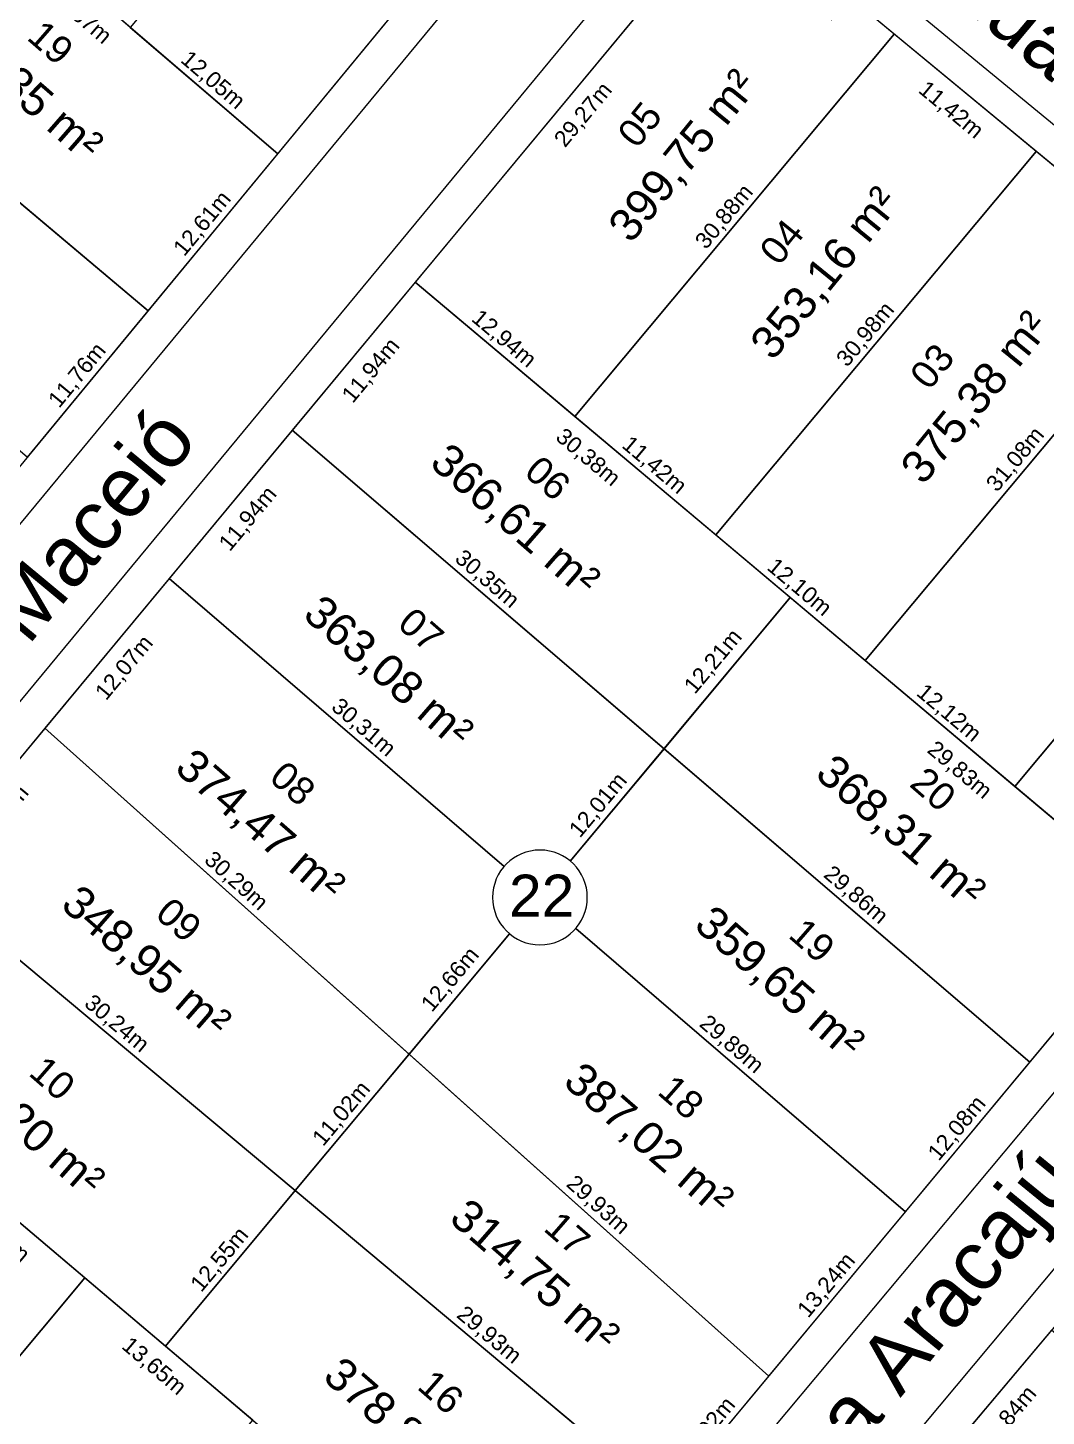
# Model space of a CAD drawing. Header units: metres. Extents: x 3808 to 8215, y 2374 to 6187.
# Drawn here: x 5302.7 to 5365.8, y 3416.1 to 3502.2 of the extents above; entities that cross this region are included whole.
import ezdxf

# ---------------------------------------------------------------- set-up
doc = ezdxf.new("R2010")
doc.units = ezdxf.units.M
for name, color, linetype in [('Areas Lotes', 1, 'Continuous'), ('Calçada', 8, 'Continuous'), ('COTAS', 7, 'Continuous'), ('Lote', 7, 'Continuous'), ('Nome das Ruas', 7, 'Continuous'), ('Nº Lote', 7, 'Continuous'), ('Nº. quadra', 7, 'Continuous'), ('quadras', 7, 'Continuous')]:
    doc.layers.add(name, color=color, linetype=linetype)
doc.styles.add('Arial', font='arial.ttf')
doc.dimstyles.new('Copy(2) of ISO-25', dxfattribs={"dimtxt": 1, "dimasz": 2.5, "dimexe": 1.25, "dimexo": 0.625, "dimgap": 0.2, "dimtad": 1, "dimtoh": 1, "dimlfac": 1, "dimzin": 1, "dimtxsty": 'Arial', "dimblk": 'NONE', "dimcen": 0, "dimse1": 1, "dimse2": 1, "dimsd1": 1, "dimsd2": 1, "dimclrt": 256, "dimaunit": 1, "dimadec": 3, "dimazin": 0, "dimtfac": 1, "dimtmove": 0, "dimatfit": 3, "dimldrblk": 'NONE', "dimfxl": 1, "dimtolj": 1, "dimtzin": 0, "dimarcsym": 0})

# ---------------------------------------------------------------- blocks, each defined once
blk = doc.blocks.new('*D1334')
at = {"layer": 'Defpoints', "color": 0, "linetype": 'Continuous', "transparency": 16777216}
for p in [(5366.167, 3421.462), (5367.916, 3419.992), (5358.548, 3412.399)]:
    blk.add_point(p, dxfattribs=at)
at = {"layer": 'COTAS', "linetype": 'Continuous', "lineweight": 5, "transparency": 16777216, "insert": (5363.493, 3415.976), "char_height": 1, "attachment_point": 5, "rotation": 49.95043, "style": 'Arial'}
blk.add_mtext('\\A1;11,84m', dxfattribs=at)
blk = doc.blocks.new('_None')
blk = doc.blocks.new('*D1385')
at = {"layer": 'Defpoints', "color": 0, "linetype": 'Continuous', "transparency": 16777216}
for p in [(5348.646, 3418.611), (5348.646, 3418.611), (5342.243, 3410.91)]:
    blk.add_point(p, dxfattribs=at)
at = {"layer": 'COTAS', "linetype": 'Continuous', "lineweight": 5, "transparency": 16777216, "insert": (5344.828, 3415.273), "char_height": 1, "attachment_point": 5, "rotation": 50.26206, "style": 'Arial'}
blk.add_mtext('\\A1;10,02m', dxfattribs=at)
blk = doc.blocks.new('*D1386')
at = {"layer": 'Defpoints', "color": 0, "linetype": 'Continuous', "transparency": 16777216}
for p in [(5357.107, 3428.79), (5357.107, 3428.79), (5348.646, 3418.611)]:
    blk.add_point(p, dxfattribs=at)
at = {"layer": 'COTAS', "linetype": 'Continuous', "lineweight": 5, "transparency": 16777216, "insert": (5352.26, 3424.213), "char_height": 1, "attachment_point": 5, "rotation": 50.26206, "style": 'Arial'}
blk.add_mtext('\\A1;13,24m', dxfattribs=at)
blk = doc.blocks.new('*D1387')
at = {"layer": 'Defpoints', "color": 0, "linetype": 'Continuous', "transparency": 16777216}
for p in [(5364.827, 3438.076), (5364.827, 3438.076), (5357.107, 3428.79)]:
    blk.add_point(p, dxfattribs=at)
at = {"layer": 'COTAS', "linetype": 'Continuous', "lineweight": 5, "transparency": 16777216, "insert": (5360.351, 3433.945), "char_height": 1, "attachment_point": 5, "rotation": 50.26206, "style": 'Arial'}
blk.add_mtext('\\A1;12,08m', dxfattribs=at)
blk = doc.blocks.new('*D1388')
at = {"layer": 'Defpoints', "color": 0, "linetype": 'Continuous', "transparency": 16777216}
for p in [(5372.802, 3447.669), (5372.802, 3447.669), (5364.827, 3438.076)]:
    blk.add_point(p, dxfattribs=at)
at = {"layer": 'COTAS', "linetype": 'Continuous', "lineweight": 5, "transparency": 16777216, "insert": (5368.199, 3443.384), "char_height": 1, "attachment_point": 5, "rotation": 50.26206, "style": 'Arial'}
blk.add_mtext('\\A1;12,48m', dxfattribs=at)
blk = doc.blocks.new('*D1392')
at = {"layer": 'Defpoints', "color": 0, "linetype": 'Continuous', "transparency": 16777216}
for p in [(5303.767, 3458.769), (5305.494, 3457.335), (5296.075, 3449.502)]:
    blk.add_point(p, dxfattribs=at)
at = {"layer": 'COTAS', "linetype": 'Continuous', "lineweight": 5, "transparency": 16777216, "insert": (5301.032, 3453.214), "char_height": 1, "attachment_point": 5, "rotation": 50.30406, "style": 'Arial'}
blk.add_mtext('\\A1;12,04m', dxfattribs=at)
blk = doc.blocks.new('*D1393')
at = {"layer": 'Defpoints', "color": 0, "linetype": 'Continuous', "transparency": 16777216}
for p in [(5311.476, 3468.055), (5313.202, 3466.622), (5303.767, 3458.769)]:
    blk.add_point(p, dxfattribs=at)
at = {"layer": 'COTAS', "linetype": 'Continuous', "lineweight": 5, "transparency": 16777216, "insert": (5308.732, 3462.49), "char_height": 1, "attachment_point": 5, "rotation": 50.30406, "style": 'Arial'}
blk.add_mtext('\\A1;12,07m', dxfattribs=at)
blk = doc.blocks.new('*D1394')
at = {"layer": 'Defpoints', "color": 0, "linetype": 'Continuous', "transparency": 16777216}
for p in [(5319.1, 3477.24), (5320.827, 3475.807), (5311.476, 3468.055)]:
    blk.add_point(p, dxfattribs=at)
at = {"layer": 'COTAS', "linetype": 'Continuous', "lineweight": 5, "transparency": 16777216, "insert": (5316.398, 3471.726), "char_height": 1, "attachment_point": 5, "rotation": 50.30406, "style": 'Arial'}
blk.add_mtext('\\A1;11,94m', dxfattribs=at)
blk = doc.blocks.new('*D1395')
at = {"layer": 'Defpoints', "color": 0, "linetype": 'Continuous', "transparency": 16777216}
for p in [(5326.726, 3486.426), (5328.452, 3484.993), (5319.1, 3477.24)]:
    blk.add_point(p, dxfattribs=at)
at = {"layer": 'COTAS', "linetype": 'Continuous', "lineweight": 5, "transparency": 16777216, "insert": (5324.023, 3480.912), "char_height": 1, "attachment_point": 5, "rotation": 50.30406, "style": 'Arial'}
blk.add_mtext('\\A1;11,94m', dxfattribs=at)
blk = doc.blocks.new('*D1396')
at = {"layer": 'Defpoints', "color": 0, "linetype": 'Continuous', "transparency": 16777216}
for p in [(5345.423, 3508.95), (5347.15, 3507.517), (5326.726, 3486.426)]:
    blk.add_point(p, dxfattribs=at)
at = {"layer": 'COTAS', "linetype": 'Continuous', "lineweight": 5, "transparency": 16777216, "insert": (5337.185, 3496.767), "char_height": 1, "attachment_point": 5, "rotation": 50.30406, "style": 'Arial'}
blk.add_mtext('\\A1;29,27m', dxfattribs=at)
blk = doc.blocks.new('*D1397')
at = {"layer": 'Defpoints', "color": 0, "linetype": 'Continuous', "transparency": 16777216}
for p in [(5347.533, 3509.148), (5356.422, 3501.801), (5354.996, 3500.076)]:
    blk.add_point(p, dxfattribs=at)
at = {"layer": 'COTAS', "linetype": 'Continuous', "lineweight": 5, "transparency": 16777216, "insert": (5351.062, 3504.367), "char_height": 1, "attachment_point": 5, "rotation": 320.42441, "style": 'Arial'}
blk.add_mtext('\\A1;11,53m', dxfattribs=at)
blk = doc.blocks.new('*D1398')
at = {"layer": 'Defpoints', "color": 0, "linetype": 'Continuous', "transparency": 16777216}
for p in [(5356.422, 3501.801), (5365.223, 3494.527), (5363.797, 3492.802)]:
    blk.add_point(p, dxfattribs=at)
at = {"layer": 'COTAS', "linetype": 'Continuous', "lineweight": 5, "transparency": 16777216, "insert": (5359.907, 3497.056), "char_height": 1, "attachment_point": 5, "rotation": 320.42441, "style": 'Arial'}
blk.add_mtext('\\A1;11,42m', dxfattribs=at)
blk = doc.blocks.new('*D1399')
at = {"layer": 'Defpoints', "color": 0, "linetype": 'Continuous', "transparency": 16777216}
for p in [(5365.223, 3494.527), (5374.547, 3486.82), (5373.121, 3485.095)]:
    blk.add_point(p, dxfattribs=at)
at = {"layer": 'COTAS', "linetype": 'Continuous', "lineweight": 5, "transparency": 16777216, "insert": (5368.969, 3489.566), "char_height": 1, "attachment_point": 5, "rotation": 320.42441, "style": 'Arial'}
blk.add_mtext('\\A1;12,10m', dxfattribs=at)
blk = doc.blocks.new('*D1403')
at = {"layer": 'Defpoints', "color": 0, "linetype": 'Continuous', "transparency": 16777216}
for p in [(5306.238, 3424.708), (5306.238, 3424.708), (5286.955, 3401.618)]:
    blk.add_point(p, dxfattribs=at)
at = {"layer": 'COTAS', "linetype": 'Continuous', "lineweight": 5, "transparency": 16777216, "insert": (5295.981, 3413.677), "char_height": 1, "attachment_point": 5, "rotation": 50.13455, "style": 'Arial'}
blk.add_mtext('\\A1;30,08m', dxfattribs=at)
blk = doc.blocks.new('*D1407')
at = {"layer": 'Defpoints', "color": 0, "linetype": 'Continuous', "transparency": 16777216}
for p in [(5297.235, 3432.337), (5306.238, 3424.708), (5304.777, 3422.985)]:
    blk.add_point(p, dxfattribs=at)
at = {"layer": 'COTAS', "linetype": 'Continuous', "lineweight": 5, "transparency": 16777216, "insert": (5300.794, 3427.41), "char_height": 1, "attachment_point": 5, "rotation": 319.7238, "style": 'Arial'}
blk.add_mtext('\\A1;11,80m', dxfattribs=at)
blk = doc.blocks.new('*D1408')
at = {"layer": 'Defpoints', "color": 0, "linetype": 'Continuous', "transparency": 16777216}
for p in [(5306.238, 3424.708), (5316.649, 3415.886), (5315.189, 3414.163)]:
    blk.add_point(p, dxfattribs=at)
at = {"layer": 'COTAS', "linetype": 'Continuous', "lineweight": 5, "transparency": 16777216, "insert": (5310.501, 3419.185), "char_height": 1, "attachment_point": 5, "rotation": 319.7238, "style": 'Arial'}
blk.add_mtext('\\A1;13,65m', dxfattribs=at)
blk = doc.blocks.new('*D1411')
at = {"layer": 'Defpoints', "color": 0, "linetype": 'Continuous', "transparency": 16777216}
for p in [(5319.277, 3430.108), (5319.277, 3430.108), (5311.233, 3420.476)]:
    blk.add_point(p, dxfattribs=at)
at = {"layer": 'COTAS', "linetype": 'Continuous', "lineweight": 5, "transparency": 16777216, "insert": (5314.64, 3425.805), "char_height": 1, "attachment_point": 5, "rotation": 50.13455, "style": 'Arial'}
blk.add_mtext('\\A1;12,55m', dxfattribs=at)
blk = doc.blocks.new('*D1412')
at = {"layer": 'Defpoints', "color": 0, "linetype": 'Continuous', "transparency": 16777216}
for p in [(5326.342, 3438.569), (5326.342, 3438.569), (5319.277, 3430.108)]:
    blk.add_point(p, dxfattribs=at)
at = {"layer": 'COTAS', "linetype": 'Continuous', "lineweight": 5, "transparency": 16777216, "insert": (5322.195, 3434.852), "char_height": 1, "attachment_point": 5, "rotation": 50.13455, "style": 'Arial'}
blk.add_mtext('\\A1;11,02m', dxfattribs=at)
blk = doc.blocks.new('*D1413')
at = {"layer": 'Defpoints', "color": 0, "linetype": 'Continuous', "transparency": 16777216}
for p in [(5333.608, 3447.507), (5333.608, 3447.507), (5325.495, 3437.793)]:
    blk.add_point(p, dxfattribs=at)
at = {"layer": 'COTAS', "linetype": 'Continuous', "lineweight": 5, "transparency": 16777216, "insert": (5328.937, 3443.163), "char_height": 1, "attachment_point": 5, "rotation": 50.13455, "style": 'Arial'}
blk.add_mtext('\\A1;12,66m', dxfattribs=at)
blk = doc.blocks.new('*D1414')
at = {"layer": 'Defpoints', "color": 0, "linetype": 'Continuous', "transparency": 16777216}
for p in [(5342.574, 3458.062), (5342.574, 3458.062), (5334.878, 3448.846)]:
    blk.add_point(p, dxfattribs=at)
at = {"layer": 'COTAS', "linetype": 'Continuous', "lineweight": 5, "transparency": 16777216, "insert": (5338.111, 3453.968), "char_height": 1, "attachment_point": 5, "rotation": 50.13455, "style": 'Arial'}
blk.add_mtext('\\A1;12,01m', dxfattribs=at)
blk = doc.blocks.new('*D1415')
at = {"layer": 'Defpoints', "color": 0, "linetype": 'Continuous', "transparency": 16777216}
for p in [(5349.764, 3467.047), (5349.976, 3466.869), (5342.15, 3457.498)]:
    blk.add_point(p, dxfattribs=at)
at = {"layer": 'COTAS', "linetype": 'Continuous', "lineweight": 5, "transparency": 16777216, "insert": (5345.236, 3462.875), "char_height": 1, "attachment_point": 5, "rotation": 50.13455, "style": 'Arial'}
blk.add_mtext('\\A1;12,21m', dxfattribs=at)
blk = doc.blocks.new('*D1416')
at = {"layer": 'Defpoints', "color": 0, "linetype": 'Continuous', "transparency": 16777216}
for p in [(5288.189, 3440.002), (5311.233, 3420.476), (5311.233, 3420.476)]:
    blk.add_point(p, dxfattribs=at)
at = {"layer": 'COTAS', "linetype": 'Continuous', "lineweight": 5, "transparency": 16777216, "insert": (5300.229, 3430.85), "char_height": 1, "attachment_point": 5, "rotation": 319.7238, "style": 'Arial'}
blk.add_mtext('\\A1;30,20m', dxfattribs=at)
blk = doc.blocks.new('*D1417')
at = {"layer": 'Defpoints', "color": 0, "linetype": 'Continuous', "transparency": 16777216}
for p in [(5311.233, 3420.476), (5334.092, 3401.106), (5334.092, 3401.106)]:
    blk.add_point(p, dxfattribs=at)
at = {"layer": 'COTAS', "linetype": 'Continuous', "lineweight": 5, "transparency": 16777216, "insert": (5323.18, 3411.402), "char_height": 1, "attachment_point": 5, "rotation": 319.7238, "style": 'Arial'}
blk.add_mtext('\\A1;29,96m', dxfattribs=at)
blk = doc.blocks.new('*D1418')
at = {"layer": 'Defpoints', "color": 0, "linetype": 'Continuous', "transparency": 16777216}
for p in [(5296.075, 3449.502), (5319.277, 3430.108), (5319.277, 3430.108)]:
    blk.add_point(p, dxfattribs=at)
at = {"layer": 'COTAS', "linetype": 'Continuous', "lineweight": 5, "transparency": 16777216, "insert": (5308.19, 3440.42), "char_height": 1, "attachment_point": 5, "rotation": 320.10745, "style": 'Arial'}
blk.add_mtext('\\A1;30,24m', dxfattribs=at)
blk = doc.blocks.new('*D1419')
at = {"layer": 'Defpoints', "color": 0, "linetype": 'Continuous', "transparency": 16777216}
for p in [(5319.277, 3430.108), (5342.243, 3410.91), (5342.243, 3410.91)]:
    blk.add_point(p, dxfattribs=at)
at = {"layer": 'COTAS', "linetype": 'Continuous', "lineweight": 5, "transparency": 16777216, "insert": (5331.274, 3421.123), "char_height": 1, "attachment_point": 5, "rotation": 320.10745, "style": 'Arial'}
blk.add_mtext('\\A1;29,93m', dxfattribs=at)
blk = doc.blocks.new('*D1420')
at = {"layer": 'Defpoints', "color": 0, "linetype": 'Continuous', "transparency": 16777216}
for p in [(5303.767, 3458.769), (5326.342, 3438.569), (5326.342, 3438.569)]:
    blk.add_point(p, dxfattribs=at)
at = {"layer": 'COTAS', "linetype": 'Continuous', "lineweight": 5, "transparency": 16777216, "insert": (5315.589, 3449.265), "char_height": 1, "attachment_point": 5, "rotation": 318.17772, "style": 'Arial'}
blk.add_mtext('\\A1;30,29m', dxfattribs=at)
blk = doc.blocks.new('*D1421')
at = {"layer": 'Defpoints', "color": 0, "linetype": 'Continuous', "transparency": 16777216}
for p in [(5326.342, 3438.569), (5348.646, 3418.611), (5348.646, 3418.611)]:
    blk.add_point(p, dxfattribs=at)
at = {"layer": 'COTAS', "linetype": 'Continuous', "lineweight": 5, "transparency": 16777216, "insert": (5338.028, 3429.187), "char_height": 1, "attachment_point": 5, "rotation": 318.17772, "style": 'Arial'}
blk.add_mtext('\\A1;29,93m', dxfattribs=at)
blk = doc.blocks.new('*D1422')
at = {"layer": 'Defpoints', "color": 0, "linetype": 'Continuous', "transparency": 16777216}
for p in [(5311.476, 3468.055), (5334.454, 3448.282), (5334.454, 3448.282)]:
    blk.add_point(p, dxfattribs=at)
at = {"layer": 'COTAS', "linetype": 'Continuous', "lineweight": 5, "transparency": 16777216, "insert": (5323.487, 3458.776), "char_height": 1, "attachment_point": 5, "rotation": 319.28828, "style": 'Arial'}
blk.add_mtext('\\A1;30,31m', dxfattribs=at)
blk = doc.blocks.new('*D1423')
at = {"layer": 'Defpoints', "color": 0, "linetype": 'Continuous', "transparency": 16777216}
for p in [(5334.454, 3448.282), (5357.107, 3428.79), (5357.107, 3428.79)]:
    blk.add_point(p, dxfattribs=at)
at = {"layer": 'COTAS', "linetype": 'Continuous', "lineweight": 5, "transparency": 16777216, "insert": (5346.303, 3439.143), "char_height": 1, "attachment_point": 5, "rotation": 319.28828, "style": 'Arial'}
blk.add_mtext('\\A1;29,89m', dxfattribs=at)
blk = doc.blocks.new('*D1424')
at = {"layer": 'Defpoints', "color": 0, "linetype": 'Continuous', "transparency": 16777216}
for p in [(5319.1, 3477.24), (5342.15, 3457.498), (5342.15, 3457.498)]:
    blk.add_point(p, dxfattribs=at)
at = {"layer": 'COTAS', "linetype": 'Continuous', "lineweight": 5, "transparency": 16777216, "insert": (5331.146, 3467.977), "char_height": 1, "attachment_point": 5, "rotation": 319.42027, "style": 'Arial'}
blk.add_mtext('\\A1;30,35m', dxfattribs=at)
blk = doc.blocks.new('*D1425')
at = {"layer": 'Defpoints', "color": 0, "linetype": 'Continuous', "transparency": 16777216}
for p in [(5342.15, 3457.498), (5364.827, 3438.076), (5364.827, 3438.076)]:
    blk.add_point(p, dxfattribs=at)
at = {"layer": 'COTAS', "linetype": 'Continuous', "lineweight": 5, "transparency": 16777216, "insert": (5354.01, 3448.395), "char_height": 1, "attachment_point": 5, "rotation": 319.42027, "style": 'Arial'}
blk.add_mtext('\\A1;29,86m', dxfattribs=at)
blk = doc.blocks.new('*D1426')
at = {"layer": 'Defpoints', "color": 0, "linetype": 'Continuous', "transparency": 16777216}
for p in [(5326.726, 3486.426), (5349.976, 3466.869), (5348.51, 3465.127)]:
    blk.add_point(p, dxfattribs=at)
at = {"layer": 'COTAS', "linetype": 'Continuous', "lineweight": 5, "transparency": 16777216, "insert": (5337.401, 3475.518), "char_height": 1, "attachment_point": 5, "rotation": 319.93142, "style": 'Arial'}
blk.add_mtext('\\A1;30,38m', dxfattribs=at)
blk = doc.blocks.new('*D1427')
at = {"layer": 'Defpoints', "color": 0, "linetype": 'Continuous', "transparency": 16777216}
for p in [(5349.976, 3466.869), (5372.802, 3447.669), (5371.337, 3445.926)]:
    blk.add_point(p, dxfattribs=at)
at = {"layer": 'COTAS', "linetype": 'Continuous', "lineweight": 5, "transparency": 16777216, "insert": (5360.439, 3456.139), "char_height": 1, "attachment_point": 5, "rotation": 319.93142, "style": 'Arial'}
blk.add_mtext('\\A1;29,83m', dxfattribs=at)
blk = doc.blocks.new('*D1428')
at = {"layer": 'Defpoints', "color": 0, "linetype": 'Continuous', "transparency": 16777216}
for p in [(5326.726, 3486.426), (5336.627, 3478.098), (5336.627, 3478.098)]:
    blk.add_point(p, dxfattribs=at)
at = {"layer": 'COTAS', "linetype": 'Continuous', "lineweight": 5, "transparency": 16777216, "insert": (5332.192, 3482.875), "char_height": 1, "attachment_point": 5, "rotation": 319.93142, "style": 'Arial'}
blk.add_mtext('\\A1;12,94m', dxfattribs=at)
blk = doc.blocks.new('*D1429')
at = {"layer": 'Defpoints', "color": 0, "linetype": 'Continuous', "transparency": 16777216}
for p in [(5336.627, 3478.098), (5345.365, 3470.748), (5345.365, 3470.748)]:
    blk.add_point(p, dxfattribs=at)
at = {"layer": 'COTAS', "linetype": 'Continuous', "lineweight": 5, "transparency": 16777216, "insert": (5341.512, 3475.036), "char_height": 1, "attachment_point": 5, "rotation": 319.93142, "style": 'Arial'}
blk.add_mtext('\\A1;11,42m', dxfattribs=at)
blk = doc.blocks.new('*D1430')
at = {"layer": 'Defpoints', "color": 0, "linetype": 'Continuous', "transparency": 16777216}
for p in [(5345.365, 3470.748), (5354.622, 3462.961), (5354.622, 3462.961)]:
    blk.add_point(p, dxfattribs=at)
at = {"layer": 'COTAS', "linetype": 'Continuous', "lineweight": 5, "transparency": 16777216, "insert": (5350.509, 3467.468), "char_height": 1, "attachment_point": 5, "rotation": 319.93142, "style": 'Arial'}
blk.add_mtext('\\A1;12,10m', dxfattribs=at)
blk = doc.blocks.new('*D1431')
at = {"layer": 'Defpoints', "color": 0, "linetype": 'Continuous', "transparency": 16777216}
for p in [(5354.622, 3462.961), (5363.897, 3455.16), (5363.897, 3455.16)]:
    blk.add_point(p, dxfattribs=at)
at = {"layer": 'COTAS', "linetype": 'Continuous', "lineweight": 5, "transparency": 16777216, "insert": (5359.775, 3459.674), "char_height": 1, "attachment_point": 5, "rotation": 319.93142, "style": 'Arial'}
blk.add_mtext('\\A1;12,12m', dxfattribs=at)
blk = doc.blocks.new('*D1432')
at = {"layer": 'Defpoints', "color": 0, "linetype": 'Continuous', "transparency": 16777216}
for p in [(5363.897, 3455.16), (5372.802, 3447.669), (5372.802, 3447.669)]:
    blk.add_point(p, dxfattribs=at)
at = {"layer": 'COTAS', "linetype": 'Continuous', "lineweight": 5, "transparency": 16777216, "insert": (5368.865, 3452.028), "char_height": 1, "attachment_point": 5, "rotation": 319.93142, "style": 'Arial'}
blk.add_mtext('\\A1;11,64m', dxfattribs=at)
blk = doc.blocks.new('*D1433')
at = {"layer": 'Defpoints', "color": 0, "linetype": 'Continuous', "transparency": 16777216}
for p in [(5356.422, 3501.801), (5356.422, 3501.801), (5336.663, 3478.068)]:
    blk.add_point(p, dxfattribs=at)
at = {"layer": 'COTAS', "linetype": 'Continuous', "lineweight": 5, "transparency": 16777216, "insert": (5345.927, 3490.447), "char_height": 1, "attachment_point": 5, "rotation": 50.22185, "style": 'Arial'}
blk.add_mtext('\\A1;30,88m', dxfattribs=at)
blk = doc.blocks.new('*D1434')
at = {"layer": 'Defpoints', "color": 0, "linetype": 'Continuous', "transparency": 16777216}
for p in [(5365.223, 3494.527), (5365.223, 3494.527), (5345.365, 3470.748)]:
    blk.add_point(p, dxfattribs=at)
at = {"layer": 'COTAS', "linetype": 'Continuous', "lineweight": 5, "transparency": 16777216, "insert": (5354.679, 3483.151), "char_height": 1, "attachment_point": 5, "rotation": 50.13455, "style": 'Arial'}
blk.add_mtext('\\A1;30,98m', dxfattribs=at)
blk = doc.blocks.new('*D1435')
at = {"layer": 'Defpoints', "color": 0, "linetype": 'Continuous', "transparency": 16777216}
for p in [(5374.547, 3486.82), (5374.547, 3486.82), (5354.622, 3462.961)]:
    blk.add_point(p, dxfattribs=at)
at = {"layer": 'COTAS', "linetype": 'Continuous', "lineweight": 5, "transparency": 16777216, "insert": (5363.97, 3475.404), "char_height": 1, "attachment_point": 5, "rotation": 50.13455, "style": 'Arial'}
blk.add_mtext('\\A1;31,08m', dxfattribs=at)
blk = doc.blocks.new('*D1436')
at = {"layer": 'Defpoints', "color": 0, "linetype": 'Continuous', "transparency": 16777216}
for p in [(5383.888, 3479.099), (5383.888, 3479.099), (5363.897, 3455.16)]:
    blk.add_point(p, dxfattribs=at)
at = {"layer": 'COTAS', "linetype": 'Continuous', "lineweight": 5, "transparency": 16777216, "insert": (5373.277, 3467.643), "char_height": 1, "attachment_point": 5, "rotation": 50.13455, "style": 'Arial'}
blk.add_mtext('\\A1;31,19m', dxfattribs=at)
blk = doc.blocks.new('*D1446')
at = {"layer": 'Defpoints', "color": 0, "linetype": 'Continuous', "transparency": 16777216}
for p in [(5310.175, 3484.644), (5310.175, 3484.644), (5302.694, 3475.572)]:
    blk.add_point(p, dxfattribs=at)
at = {"layer": 'COTAS', "linetype": 'Continuous', "lineweight": 5, "transparency": 16777216, "insert": (5305.817, 3480.617), "char_height": 1, "attachment_point": 5, "rotation": 50.48998, "style": 'Arial'}
blk.add_mtext('\\A1;11,76m', dxfattribs=at)
blk = doc.blocks.new('*D1447')
at = {"layer": 'Defpoints', "color": 0, "linetype": 'Continuous', "transparency": 16777216}
for p in [(5318.2, 3494.375), (5318.2, 3494.375), (5310.175, 3484.644)]:
    blk.add_point(p, dxfattribs=at)
at = {"layer": 'COTAS', "linetype": 'Continuous', "lineweight": 5, "transparency": 16777216, "insert": (5313.57, 3490.019), "char_height": 1, "attachment_point": 5, "rotation": 50.48998, "style": 'Arial'}
blk.add_mtext('\\A1;12,61m', dxfattribs=at)
blk = doc.blocks.new('*D1448')
at = {"layer": 'Defpoints', "color": 0, "linetype": 'Continuous', "transparency": 16777216}
for p in [(5336.56, 3516.64), (5336.56, 3516.64), (5318.2, 3494.375)]:
    blk.add_point(p, dxfattribs=at)
at = {"layer": 'COTAS', "linetype": 'Continuous', "lineweight": 5, "transparency": 16777216, "insert": (5326.762, 3506.017), "char_height": 1, "attachment_point": 5, "rotation": 50.48998, "style": 'Arial'}
blk.add_mtext('\\A1;28,86m', dxfattribs=at)
blk = doc.blocks.new('*D1483')
at = {"layer": 'Defpoints', "color": 0, "linetype": 'Continuous', "transparency": 16777216}
for p in [(5287.254, 3503.933), (5310.175, 3484.644), (5310.175, 3484.644)]:
    blk.add_point(p, dxfattribs=at)
at = {"layer": 'COTAS', "linetype": 'Continuous', "lineweight": 5, "transparency": 16777216, "insert": (5299.23, 3494.901), "char_height": 1, "attachment_point": 5, "rotation": 319.91793, "style": 'Arial'}
blk.add_mtext('\\A1;29,96m', dxfattribs=at)
blk = doc.blocks.new('*D1488')
at = {"layer": 'Defpoints', "color": 0, "linetype": 'Continuous', "transparency": 16777216}
for p in [(5309.055, 3502.215), (5318.2, 3494.375), (5318.2, 3494.375)]:
    blk.add_point(p, dxfattribs=at)
at = {"layer": 'COTAS', "linetype": 'Continuous', "lineweight": 5, "transparency": 16777216, "insert": (5314.149, 3498.903), "char_height": 1, "attachment_point": 5, "rotation": 319.39563, "style": 'Arial'}
blk.add_mtext('\\A1;12,05m', dxfattribs=at)
blk = doc.blocks.new('*D1489')
at = {"layer": 'Defpoints', "color": 0, "linetype": 'Continuous', "transparency": 16777216}
for p in [(5295.521, 3513.816), (5318.2, 3494.375), (5316.692, 3492.616)]:
    blk.add_point(p, dxfattribs=at)
at = {"layer": 'COTAS', "linetype": 'Continuous', "lineweight": 5, "transparency": 16777216, "insert": (5305.874, 3502.945), "char_height": 1, "attachment_point": 5, "rotation": 319.39563, "style": 'Arial'}
blk.add_mtext('\\A1;29,87m', dxfattribs=at)

msp = doc.modelspace()

# ---------------------------------------------------------------- linework, layer by layer
at = {"layer": 'Calçada', "linetype": 'Continuous', "lineweight": 5}
for p, q in [((5261.44, 3422.134), (5339.731, 3516.762)), ((5344.911, 3512.041), (5266.826, 3417.663)), ((5391.736, 3475.226), (5350.095, 3509.522)), ((5320.469, 3381.337), (5391.858, 3466.736)), ((5397.249, 3462.27), (5325.872, 3376.885))]:
    msp.add_line(p, q, dxfattribs=at)
at = {"layer": 'Lote', "linetype": 'Continuous', "lineweight": 5}
for p, q in [((5318.2, 3494.375), (5272.474, 3533.573)), ((5310.175, 3484.644), (5287.254, 3503.933)), ((5336.627, 3478.098), (5356.422, 3501.801)), ((5345.365, 3470.748), (5365.223, 3494.527)), ((5354.622, 3462.961), (5374.547, 3486.82)), ((5372.802, 3447.669), (5326.726, 3486.426)), ((5363.897, 3455.16), (5383.888, 3479.099)), ((5319.1, 3477.24), (5364.827, 3438.076)), ((5332.228, 3450.198), (5311.476, 3468.055)), ((5336.337, 3450.537), (5349.976, 3466.869)), ((5303.767, 3458.769), (5348.646, 3418.611)), ((5342.243, 3410.91), (5296.075, 3449.502)), ((5311.233, 3420.476), (5332.571, 3446.028)), ((5357.107, 3428.79), (5336.681, 3446.366)), ((5288.189, 3440.002), (5334.092, 3401.106)), ((5286.955, 3401.618), (5306.238, 3424.708))]:
    msp.add_line(p, q, dxfattribs=at)
at = {"layer": 'Lote', "linetype": 'Continuous', "lineweight": 5, "flags": 128}
for points in [[(5336.56, 3516.64, 0.40964), (5336.375, 3518.736), (5328.489, 3525.449), (5309.055, 3502.215), (5318.2, 3494.375)], [(5356.422, 3501.801), (5347.533, 3509.148, 0.413599), (5345.423, 3508.95), (5326.726, 3486.426), (5336.627, 3478.098)], [(5363.897, 3455.16), (5372.802, 3447.669), (5391.843, 3470.572, 0.415044), (5391.645, 3472.687), (5383.888, 3479.099)]]:
    msp.add_lwpolyline(points, format="xyb", close=True, dxfattribs=at)
for points in [[(5310.175, 3484.644), (5318.2, 3494.375), (5295.521, 3513.816), (5287.254, 3503.933)], [(5365.223, 3494.527), (5356.422, 3501.801), (5336.627, 3478.098), (5345.365, 3470.748)], [(5345.365, 3470.748), (5354.622, 3462.961), (5374.547, 3486.82), (5365.223, 3494.527)], [(5354.622, 3462.961), (5363.897, 3455.16), (5383.888, 3479.099), (5374.547, 3486.82)], [(5342.15, 3457.498), (5349.976, 3466.869), (5326.726, 3486.426), (5319.1, 3477.24)], [(5349.976, 3466.869), (5342.15, 3457.498), (5364.827, 3438.076), (5372.802, 3447.669)], [(5319.277, 3430.108), (5326.342, 3438.569), (5303.767, 3458.769), (5296.075, 3449.502)], [(5311.233, 3420.476), (5319.277, 3430.108), (5296.075, 3449.502), (5288.189, 3440.002)], [(5342.243, 3410.91), (5348.646, 3418.611), (5326.342, 3438.569), (5319.277, 3430.108)], [(5277.842, 3409.115), (5286.955, 3401.618), (5306.238, 3424.708), (5297.235, 3432.337)], [(5334.092, 3401.106), (5342.243, 3410.91), (5319.277, 3430.108), (5311.233, 3420.476)], [(5286.955, 3401.618), (5297.493, 3392.948), (5316.649, 3415.886), (5306.238, 3424.708)]]:
    msp.add_lwpolyline(points, close=True, dxfattribs=at)
for points in [[(5281.988, 3493.386), (5302.694, 3475.572), (5310.175, 3484.644), (5287.254, 3503.933), (5281.802, 3497.415)], [(5336.337, 3450.537), (5342.15, 3457.498), (5319.1, 3477.24), (5311.476, 3468.055), (5332.228, 3450.198)], [(5332.228, 3450.198), (5311.476, 3468.055), (5303.767, 3458.769), (5326.342, 3438.569), (5332.571, 3446.028)], [(5336.681, 3446.366), (5357.107, 3428.79), (5364.827, 3438.076), (5342.15, 3457.498), (5336.337, 3450.537)], [(5332.571, 3446.028), (5326.342, 3438.569), (5348.646, 3418.611), (5357.107, 3428.79), (5336.681, 3446.366)], [(5387.216, 3403.792), (5366.167, 3421.462), (5358.548, 3412.399), (5381.943, 3392.761), (5387.6, 3399.635)]]:
    msp.add_lwpolyline(points, dxfattribs=at)
at = {"layer": 'Nº. quadra', "lineweight": 5}
for start, end in [(0, 180), (180, 0)]:
    msp.add_arc((5334.454, 3448.282), 2.937, start, end, dxfattribs=at)
at = {"layer": 'quadras', "linetype": 'Continuous', "lineweight": 5}
for p, q in [((5261.983, 3426.203), (5336.56, 3516.64)), ((5345.423, 3508.95), (5269.718, 3417.749)), ((5391.645, 3472.687), (5347.533, 3509.148)), ((5316.154, 3379.528), (5391.843, 3470.572)), ((5401.013, 3462.918), (5324.59, 3372))]:
    msp.add_line(p, q, dxfattribs=at)

# ---------------------------------------------------------------- texts
at = {"layer": 'Areas Lotes', "color": 1, "lineweight": 5, "style": 'Arial'}
for s, rotation, p in [('381,35 m²', 318.90341, (5296.72, 3502.084)), ('399,75 m²', 50.94257, (5340.093, 3488.755)), ('353,16 m²', 50.94257, (5348.893, 3481.481)), ('375,38 m²', 50.94257, (5358.217, 3473.774)), ('366,61 m²', 318.90341, (5327.534, 3475.091)), ('363,08 m²', 318.90341, (5319.676, 3465.68)), ('374,47 m²', 318.90341, (5311.726, 3456.161)), ('368,31 m²', 318.90341, (5351.43, 3455.808)), ('348,95 m²', 318.90341, (5304.661, 3447.701)), ('359,65 m²', 318.90341, (5343.92, 3446.433)), ('376,20 m²', 318.90341, (5296.827, 3437.89)), ('387,02 m²', 318.90341, (5335.808, 3436.719)), ('314,75 m²', 318.90341, (5328.743, 3428.259)), ('378,82 m²', 318.90341, (5320.909, 3418.448))]:
    msp.add_text(s, height=2.0071, rotation=rotation, dxfattribs=at).set_placement(p)
at = {"layer": 'Nome das Ruas', "lineweight": 5, "style": 'Arial'}
for s, height, rotation, p in [('Rua São Paulo', 3.68425, 320.03046, (5358.953, 3504.852, 190.804)), ('Rua Maceió', 3.6842, 50.27315, (5295.78, 3455.479, 190.804)), ('Rua Aracajú', 3.68425, 50.70263, (5349.908, 3408.831, 190.804))]:
    msp.add_text(s, height=height, rotation=rotation, dxfattribs=at).set_placement(p)
at = {"layer": 'Nº Lote', "lineweight": 5, "style": 'Arial'}
for s, rotation, p in [('19', 318.90341, (5302.578, 3501.505, 1.156)), ('05', 50.94257, (5340.463, 3494.63, 1.156)), ('04', 50.94257, (5349.264, 3487.356, 1.156)), ('03', 50.94257, (5358.588, 3479.649, 1.156)), ('06', 318.90341, (5333.392, 3474.512, 1.156)), ('07', 318.90341, (5325.533, 3465.101, 1.156)), ('08', 318.90341, (5317.584, 3455.582, 1.156)), ('20', 318.90341, (5357.288, 3455.229, 1.156)), ('09', 318.90341, (5310.519, 3447.122, 1.156)), ('19', 318.90341, (5349.778, 3445.854, 1.156)), ('10', 318.90341, (5302.685, 3437.311, 1.156)), ('18', 318.90341, (5341.666, 3436.14, 1.156)), ('17', 318.90341, (5334.601, 3427.68, 1.156)), ('16', 318.90341, (5326.767, 3417.869, 1.156))]:
    msp.add_text(s, height=1.706, rotation=rotation, dxfattribs=at).set_placement(p)
at = {"layer": 'Nº. quadra', "lineweight": 5, "style": 'Arial'}
msp.add_text('22', height=2.6083, dxfattribs=at).set_placement((5332.534, 3447.086))

# ---------------------------------------------------------------- dimensions: what is measured, and where the dimension line sits
at = {"layer": 'COTAS', "linetype": 'Continuous', "lineweight": 5}
for base, p1, p2, angle, picture, middle in [((5336.56, 3516.64), (5318.2, 3494.375), (5336.56, 3516.64), 230.48998, '*D1448', (5326.762, 3506.017)), ((5347.15, 3507.517), (5326.726, 3486.426), (5345.423, 3508.95), 230.30406, '*D1396', (5337.185, 3496.767)), ((5318.2, 3494.375), (5309.055, 3502.215), (5318.2, 3494.375), 139.39563, '*D1488', (5314.149, 3498.903)), ((5363.797, 3492.802), (5356.422, 3501.801), (5365.223, 3494.527), 140.42441, '*D1398', (5359.907, 3497.056)), ((5318.2, 3494.375), (5310.175, 3484.644), (5318.2, 3494.375), 230.48998, '*D1447', (5313.57, 3490.019)), ((5373.121, 3485.095), (5365.223, 3494.527), (5374.547, 3486.82), 140.42441, '*D1399', (5368.969, 3489.566)), ((5328.452, 3484.993), (5319.1, 3477.24), (5326.726, 3486.426), 230.30406, '*D1395', (5324.023, 3480.912)), ((5310.175, 3484.644), (5302.694, 3475.572), (5310.175, 3484.644), 230.48998, '*D1446', (5305.817, 3480.617)), ((5345.365, 3470.748), (5336.627, 3478.098), (5345.365, 3470.748), 139.93142, '*D1429', (5341.512, 3475.036)), ((5320.827, 3475.807), (5311.476, 3468.055), (5319.1, 3477.24), 230.30406, '*D1394', (5316.398, 3471.726)), ((5354.622, 3462.961), (5345.365, 3470.748), (5354.622, 3462.961), 139.93142, '*D1430', (5350.509, 3467.468)), ((5313.202, 3466.622), (5303.767, 3458.769), (5311.476, 3468.055), 230.30406, '*D1393', (5308.732, 3462.49)), ((5371.337, 3445.926), (5349.976, 3466.869), (5372.802, 3447.669), 139.93142, '*D1427', (5360.439, 3456.139)), ((5363.897, 3455.16), (5354.622, 3462.961), (5363.897, 3455.16), 139.93142, '*D1431', (5359.775, 3459.674)), ((5305.494, 3457.335), (5296.075, 3449.502), (5303.767, 3458.769), 230.30406, '*D1392', (5301.032, 3453.214)), ((5372.802, 3447.669), (5363.897, 3455.16), (5372.802, 3447.669), 139.93142, '*D1432', (5368.865, 3452.028)), ((5333.608, 3447.507), (5325.495, 3437.793), (5333.608, 3447.507), 230.13455, '*D1413', (5328.937, 3443.163)), ((5372.802, 3447.669), (5364.827, 3438.076), (5372.802, 3447.669), 230.26206, '*D1388', (5368.199, 3443.384)), ((5326.342, 3438.569), (5319.277, 3430.108), (5326.342, 3438.569), 230.13455, '*D1412', (5322.195, 3434.852)), ((5364.827, 3438.076), (5357.107, 3428.79), (5364.827, 3438.076), 230.26206, '*D1387', (5360.351, 3433.945)), ((5304.777, 3422.985), (5297.235, 3432.337), (5306.238, 3424.708), 139.7238, '*D1407', (5300.794, 3427.41)), ((5357.107, 3428.79), (5348.646, 3418.611), (5357.107, 3428.79), 230.26206, '*D1386', (5352.26, 3424.213)), ((5315.189, 3414.163), (5306.238, 3424.708), (5316.649, 3415.886), 139.7238, '*D1408', (5310.501, 3419.185)), ((5367.916, 3419.992), (5358.548, 3412.399), (5366.167, 3421.462), 229.95043, '*D1334', (5363.493, 3415.976)), ((5348.646, 3418.611), (5342.243, 3410.91), (5348.646, 3418.611), 230.26206, '*D1385', (5344.828, 3415.273))]:
    dim = msp.add_linear_dim(base=base, p1=p1, p2=p2, angle=angle, dimstyle='Copy(2) of ISO-25', override={"dimpost": 'm', "dimtmove": 1}, dxfattribs=at)
    dim.commit()
    dim.dimension.update_dxf_attribs({"geometry": picture, "text_midpoint": middle})
for p1, p2, distance, picture, middle in [((5295.521, 3513.816), (5318.2, 3494.375), -2.317, '*D1489', (5305.874, 3502.945)), ((5347.533, 3509.148), (5356.422, 3501.801), -2.238, '*D1397', (5351.062, 3504.367)), ((5287.254, 3503.933), (5310.175, 3484.644), 0, '*D1483', (5299.23, 3494.901)), ((5336.663, 3478.068), (5356.422, 3501.801), 0, '*D1433', (5345.927, 3490.447)), ((5345.365, 3470.748), (5365.223, 3494.527), 0, '*D1434', (5354.679, 3483.151)), ((5354.622, 3462.961), (5374.547, 3486.82), 0, '*D1435', (5363.97, 3475.404)), ((5326.726, 3486.426), (5349.976, 3466.869), -2.277, '*D1426', (5337.401, 3475.518)), ((5326.726, 3486.426), (5336.627, 3478.098), 0, '*D1428', (5332.192, 3482.875)), ((5363.897, 3455.16), (5383.888, 3479.099), 0, '*D1436', (5373.277, 3467.643)), ((5319.1, 3477.24), (5342.15, 3457.498), 0, '*D1424', (5331.146, 3467.977)), ((5311.476, 3468.055), (5334.454, 3448.282), 0, '*D1422', (5323.487, 3458.776)), ((5342.15, 3457.498), (5349.976, 3466.869), 0.277, '*D1415', (5345.236, 3462.875)), ((5303.767, 3458.769), (5326.342, 3438.569), 0, '*D1420', (5315.589, 3449.265)), ((5334.878, 3448.846), (5342.574, 3458.062), 0, '*D1414', (5338.111, 3453.968)), ((5342.15, 3457.498), (5364.827, 3438.076), 0, '*D1425', (5354.01, 3448.395)), ((5296.075, 3449.502), (5319.277, 3430.108), 0, '*D1418', (5308.19, 3440.42)), ((5334.4542, 3448.2823), (5357.1072, 3428.7896), 0, '*D1423', (5346.3031, 3439.1431)), ((5288.189, 3440.002), (5311.233, 3420.476), 0, '*D1416', (5300.229, 3430.85)), ((5326.342, 3438.569), (5348.646, 3418.611), 0, '*D1421', (5338.028, 3429.187)), ((5311.233, 3420.476), (5319.277, 3430.108), 0, '*D1411', (5314.64, 3425.805)), ((5319.277, 3430.108), (5342.243, 3410.91), 0, '*D1419', (5331.274, 3421.123)), ((5286.955, 3401.618), (5306.238, 3424.708), 0, '*D1403', (5295.981, 3413.677)), ((5311.233, 3420.476), (5334.092, 3401.106), 0, '*D1417', (5323.18, 3411.402))]:
    dim = msp.add_aligned_dim(p1=p1, p2=p2, distance=distance, dimstyle='Copy(2) of ISO-25', override={"dimpost": 'm'}, dxfattribs=at)
    dim.commit()
    dim.dimension.update_dxf_attribs({"geometry": picture, "text_midpoint": middle})

doc.saveas('drawing.dxf')
